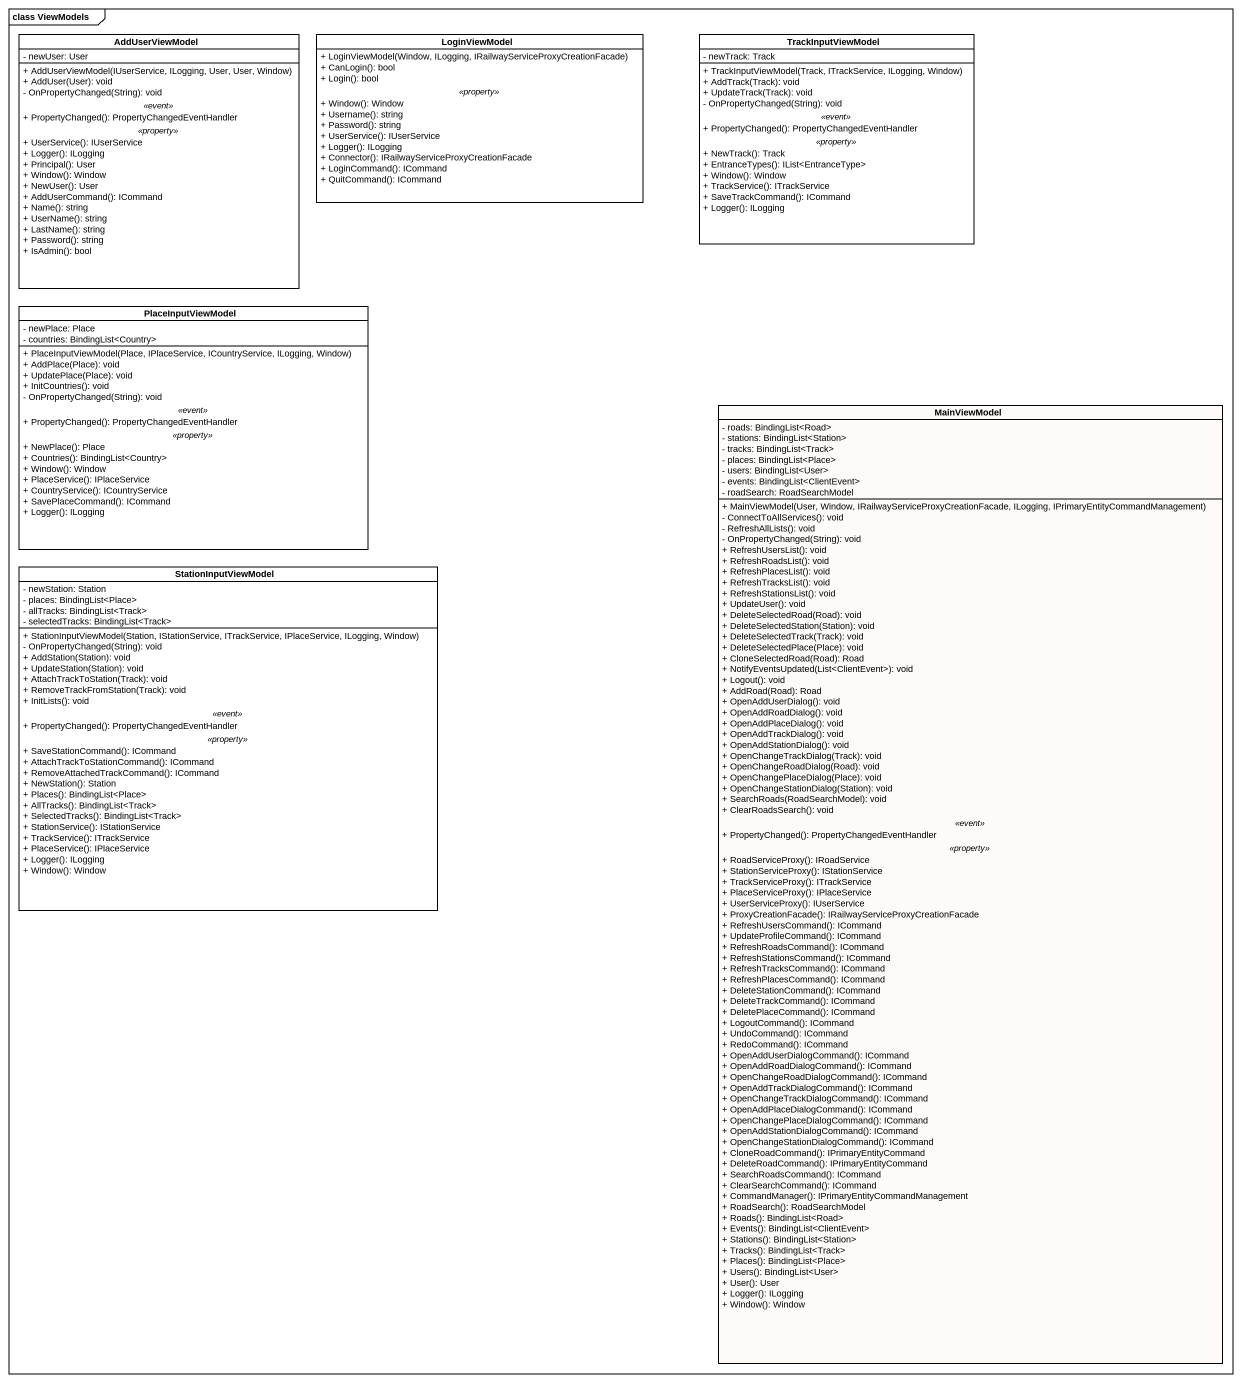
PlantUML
@startuml
mainframe class ViewModels
hide circle
hide empty members
skinparam classAttributeIconSize 0
class AddUserViewModel {
  - newUser: User
  --
  + AddUserViewModel(IUserService, ILogging, User, User, Window)
  + AddUser(User): void
  - OnPropertyChanged(String): void
  .. <<event>> ..
  + PropertyChanged(): PropertyChangedEventHandler
  .. <<property>> ..
  + UserService(): IUserService
  + Logger(): ILogging
  + Principal(): User
  + Window(): Window
  + NewUser(): User
  + AddUserCommand(): ICommand
  + Name(): string
  + UserName(): string
  + LastName(): string
  + Password(): string
  + IsAdmin(): bool
}
class LoginViewModel {
  + LoginViewModel(Window, ILogging, IRailwayServiceProxyCreationFacade)
  + CanLogin(): bool
  + Login(): bool
  .. <<property>> ..
  + Window(): Window
  + Username(): string
  + Password(): string
  + UserService(): IUserService
  + Logger(): ILogging
  + Connector(): IRailwayServiceProxyCreationFacade
  + LoginCommand(): ICommand
  + QuitCommand(): ICommand
}
class TrackInputViewModel {
  - newTrack: Track
  --
  + TrackInputViewModel(Track, ITrackService, ILogging, Window)
  + AddTrack(Track): void
  + UpdateTrack(Track): void
  - OnPropertyChanged(String): void
  .. <<event>> ..
  + PropertyChanged(): PropertyChangedEventHandler
  .. <<property>> ..
  + NewTrack(): Track
  + EntranceTypes(): IList<EntranceType>
  + Window(): Window
  + TrackService(): ITrackService
  + SaveTrackCommand(): ICommand
  + Logger(): ILogging
}
class PlaceInputViewModel {
  - newPlace: Place
  - countries: BindingList<Country>
  --
  + PlaceInputViewModel(Place, IPlaceService, ICountryService, ILogging, Window)
  + AddPlace(Place): void
  + UpdatePlace(Place): void
  + InitCountries(): void
  - OnPropertyChanged(String): void
  .. <<event>> ..
  + PropertyChanged(): PropertyChangedEventHandler
  .. <<property>> ..
  + NewPlace(): Place
  + Countries(): BindingList<Country>
  + Window(): Window
  + PlaceService(): IPlaceService
  + CountryService(): ICountryService
  + SavePlaceCommand(): ICommand
  + Logger(): ILogging
}
class MainViewModel #FEFAF7 {
  - roads: BindingList<Road>
  - stations: BindingList<Station>
  - tracks: BindingList<Track>
  - places: BindingList<Place>
  - users: BindingList<User>
  - events: BindingList<ClientEvent>
  - roadSearch: RoadSearchModel
  --
  + MainViewModel(User, Window, IRailwayServiceProxyCreationFacade, ILogging, IPrimaryEntityCommandManagement)
  - ConnectToAllServices(): void
  - RefreshAllLists(): void
  - OnPropertyChanged(String): void
  + RefreshUsersList(): void
  + RefreshRoadsList(): void
  + RefreshPlacesList(): void
  + RefreshTracksList(): void
  + RefreshStationsList(): void
  + UpdateUser(): void
  + DeleteSelectedRoad(Road): void
  + DeleteSelectedStation(Station): void
  + DeleteSelectedTrack(Track): void
  + DeleteSelectedPlace(Place): void
  + CloneSelectedRoad(Road): Road
  + NotifyEventsUpdated(List<ClientEvent>): void
  + Logout(): void
  + AddRoad(Road): Road
  + OpenAddUserDialog(): void
  + OpenAddRoadDialog(): void
  + OpenAddPlaceDialog(): void
  + OpenAddTrackDialog(): void
  + OpenAddStationDialog(): void
  + OpenChangeTrackDialog(Track): void
  + OpenChangeRoadDialog(Road): void
  + OpenChangePlaceDialog(Place): void
  + OpenChangeStationDialog(Station): void
  + SearchRoads(RoadSearchModel): void
  + ClearRoadsSearch(): void
  .. <<event>> ..
  + PropertyChanged(): PropertyChangedEventHandler
  .. <<property>> ..
  + RoadServiceProxy(): IRoadService
  + StationServiceProxy(): IStationService
  + TrackServiceProxy(): ITrackService
  + PlaceServiceProxy(): IPlaceService
  + UserServiceProxy(): IUserService
  + ProxyCreationFacade(): IRailwayServiceProxyCreationFacade
  + RefreshUsersCommand(): ICommand
  + UpdateProfileCommand(): ICommand
  + RefreshRoadsCommand(): ICommand
  + RefreshStationsCommand(): ICommand
  + RefreshTracksCommand(): ICommand
  + RefreshPlacesCommand(): ICommand
  + DeleteStationCommand(): ICommand
  + DeleteTrackCommand(): ICommand
  + DeletePlaceCommand(): ICommand
  + LogoutCommand(): ICommand
  + UndoCommand(): ICommand
  + RedoCommand(): ICommand
  + OpenAddUserDialogCommand(): ICommand
  + OpenAddRoadDialogCommand(): ICommand
  + OpenChangeRoadDialogCommand(): ICommand
  + OpenAddTrackDialogCommand(): ICommand
  + OpenChangeTrackDialogCommand(): ICommand
  + OpenAddPlaceDialogCommand(): ICommand
  + OpenChangePlaceDialogCommand(): ICommand
  + OpenAddStationDialogCommand(): ICommand
  + OpenChangeStationDialogCommand(): ICommand
  + CloneRoadCommand(): IPrimaryEntityCommand
  + DeleteRoadCommand(): IPrimaryEntityCommand
  + SearchRoadsCommand(): ICommand
  + ClearSearchCommand(): ICommand
  + CommandManager(): IPrimaryEntityCommandManagement
  + RoadSearch(): RoadSearchModel
  + Roads(): BindingList<Road>
  + Events(): BindingList<ClientEvent>
  + Stations(): BindingList<Station>
  + Tracks(): BindingList<Track>
  + Places(): BindingList<Place>
  + Users(): BindingList<User>
  + User(): User
  + Logger(): ILogging
  + Window(): Window
}
class StationInputViewModel {
  - newStation: Station
  - places: BindingList<Place>
  - allTracks: BindingList<Track>
  - selectedTracks: BindingList<Track>
  --
  + StationInputViewModel(Station, IStationService, ITrackService, IPlaceService, ILogging, Window)
  - OnPropertyChanged(String): void
  + AddStation(Station): void
  + UpdateStation(Station): void
  + AttachTrackToStation(Track): void
  + RemoveTrackFromStation(Track): void
  + InitLists(): void
  .. <<event>> ..
  + PropertyChanged(): PropertyChangedEventHandler
  .. <<property>> ..
  + SaveStationCommand(): ICommand
  + AttachTrackToStationCommand(): ICommand
  + RemoveAttachedTrackCommand(): ICommand
  + NewStation(): Station
  + Places(): BindingList<Place>
  + AllTracks(): BindingList<Track>
  + SelectedTracks(): BindingList<Track>
  + StationService(): IStationService
  + TrackService(): ITrackService
  + PlaceService(): IPlaceService
  + Logger(): ILogging
  + Window(): Window
}
@enduml
